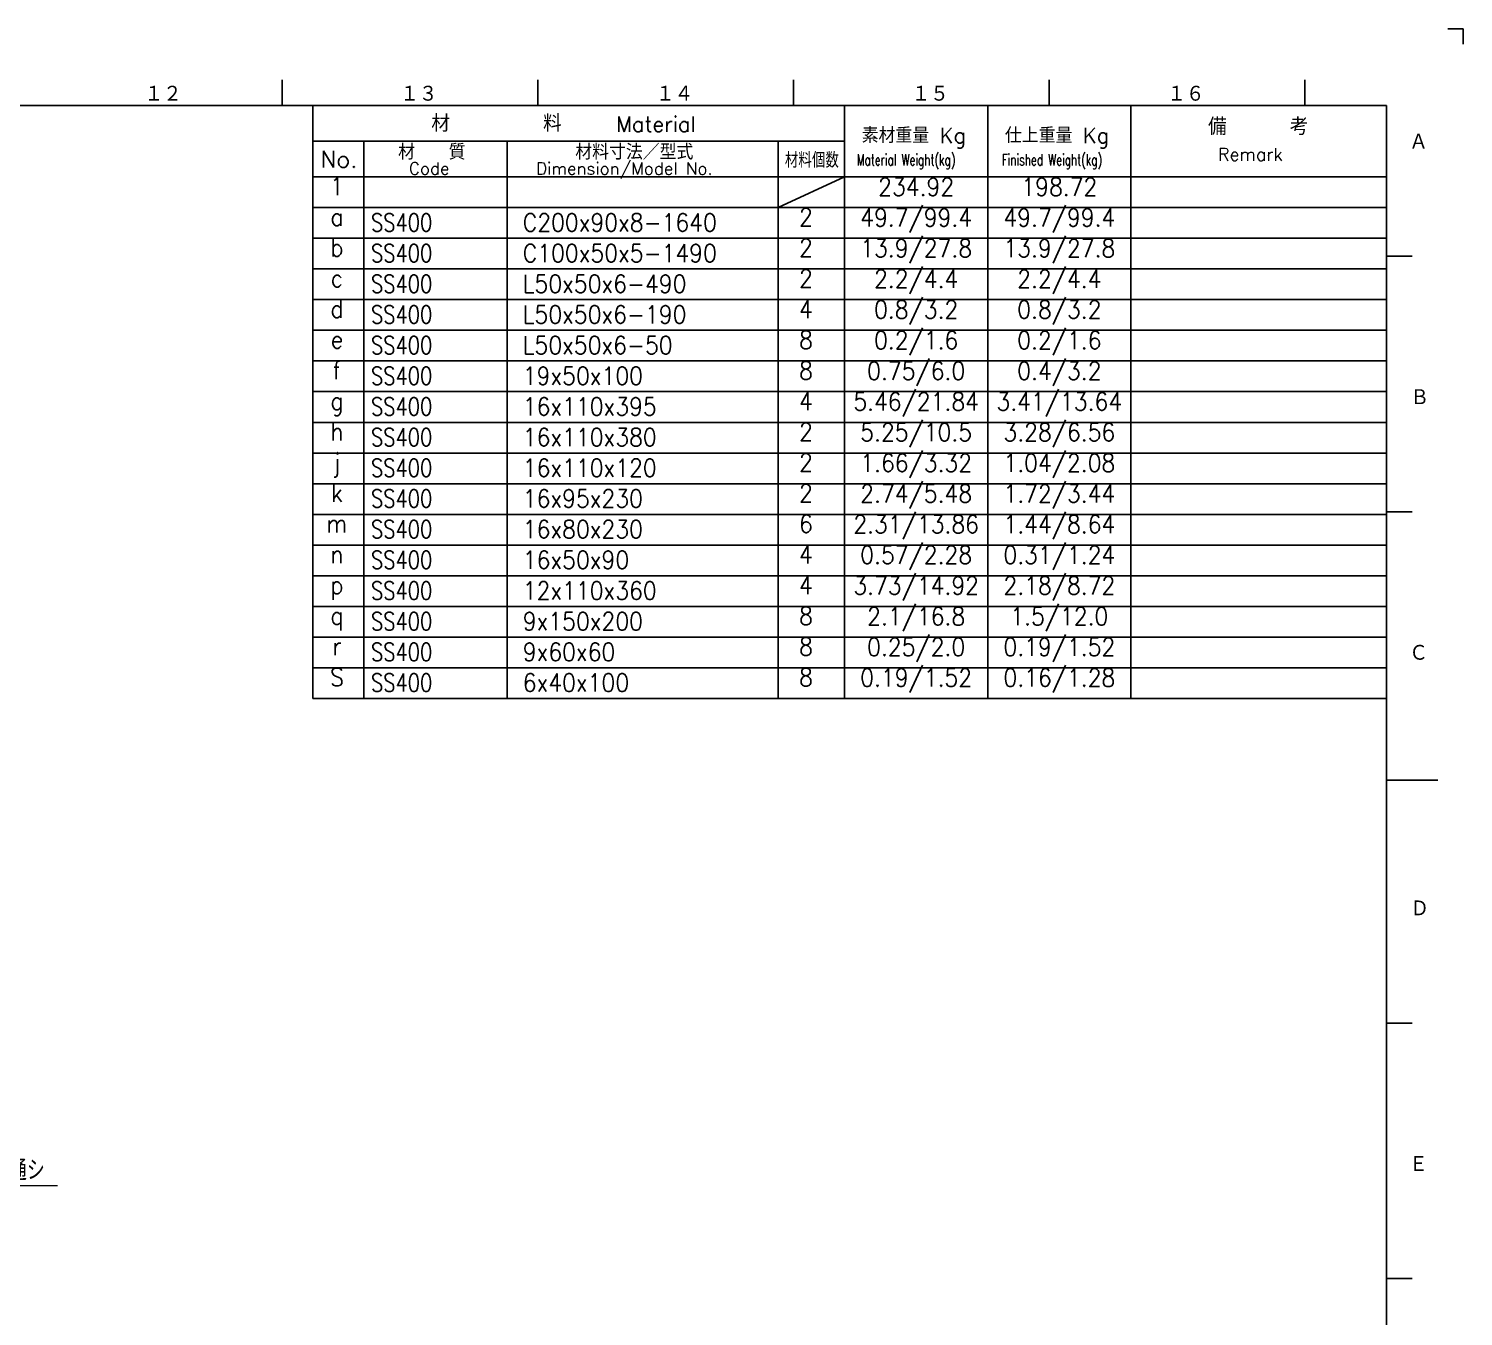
# Model space of a CAD drawing. Header units: millimetres. Extents: x 0 to 5046, y 0 to 3564.
# Drawn here: x 3363 to 5046, y 2053 to 3564 of the extents above; entities that cross this region are included whole.
import ezdxf
from ezdxf.enums import TextEntityAlignment as Align

# ---------------------------------------------------------------- set-up
doc = ezdxf.new("R2010")
doc.units = ezdxf.units.MM
doc.header["$LTSCALE"] = 6
doc.layers.get('0').update_dxf_attribs({"lineweight": 20})
for name, color, linetype, lineweight in [('2', 5, 'Continuous', 40), ('5', 3, 'Continuous', 13), ('6', 7, 'Continuous', 50)]:
    doc.layers.add(name, color=color, linetype=linetype, lineweight=lineweight)
doc.layers.add('RAHM2', color=1, linetype='Continuous')
doc.layers.add('RAHM3', color=52, linetype='Continuous')
doc.styles.add('DIMENSION', font='romans.shx', dxfattribs={"width": 0.8, "bigfont": 'extfont2.shx'})
doc.styles.get("Standard").update_dxf_attribs({"font": 'romans.shx', "width": 0.8, "bigfont": 'extfont2.shx'})

# ---------------------------------------------------------------- blocks, each defined once
blk = doc.blocks.new('1A1ブヒン')
at = {"layer": 'RAHM2', "color": 5, "linetype": 'Continuous'}
for p, q in [((838, 594), (841, 594)), ((841, 594), (841, 591)), ((610, 584), (610, 579)), ((660, 584), (660, 579)), ((710, 584), (710, 579)), ((760, 584), (760, 579)), ((810, 584), (810, 579)), ((826, 579), (25, 579)), ((826, 15), (826, 579)), ((831, 549.5), (826, 549.5)), ((831, 499.5), (826, 499.5)), ((836, 447), (826, 447)), ((831, 399.5), (826, 399.5)), ((831, 349.5), (826, 349.5))]:
    blk.add_line(p, q, dxfattribs=at)
at = {"layer": 'RAHM2', "color": 7, "linetype": 'Continuous'}
for p, q in [((616, 559), (616, 579)), ((720, 579), (720, 559)), ((748, 559), (748, 579)), ((776, 579), (776, 559)), ((616, 572), (720, 572)), ((626, 559), (626, 572)), ((654, 572), (654, 559)), ((707, 572), (707, 559)), ((616, 565), (826, 565)), ((720, 565), (707, 559)), ((616, 559), (826, 559))]:
    blk.add_line(p, q, dxfattribs=at)
at = {"layer": 'RAHM2', "color": 5, "linetype": 'Continuous'}
for s, height, p in [('１２', 3.311, (583.1, 579.6)), ('１３', 3.311, (633.1, 579.6)), ('１４', 3.311, (683.1, 579.6)), ('１５', 3.311, (733.1, 579.6)), ('１６', 3.311, (783.1, 579.6)), ('Ａ', 3.31, (830.43, 570.24)), ('Ｂ', 3.31, (830.65, 520.24)), ('Ｃ', 3.31, (830.43, 470.24)), ('Ｄ', 3.31, (830.65, 420.24)), ('Ｅ', 3.31, (830.43, 370.24))]:
    blk.add_text(s, height=height, dxfattribs=at).set_placement(p)
at = {"layer": 'RAHM2', "color": 7, "linetype": 'Continuous'}
for s, height, p in [('材\u3000\u3000\u3000\u3000\u3000料', 3.311, (639.18, 573.82)), ('Material', 3, (675.34, 573.82)), ('備     考', 3.311, (791.08, 573.21)), ('素材重量 Kg', 3, (723.35, 571.63)), ('仕上重量 Kg', 3, (751.35, 571.63)), ('No.', 3.311, (617.5, 566.82)), ('材\u3000\u3000質', 3, (632.68, 568.39)), ('材料寸法／型式', 3, (667.33, 568.39)), ('Remark', 2.5, (793.03, 568.16)), ('Code', 2.4, (634.82, 565.45)), ('Dimension/Model No.', 2.4, (659.65, 565.45))]:
    blk.add_text(s, height=height, dxfattribs=at).set_placement(p)
for s, height, width, p in [('材料個数', 3, 0.8, (708.32, 566.79)), ('Material Weight(kg)', 2.2, 0.68, (722.37, 567.25)), ('Finished Weight(kg)', 2.2, 0.68, (750.74, 567.25))]:
    blk.add_text(s, height=height, dxfattribs=dict(at, width=width)).set_placement(p)
at = {"layer": 'RAHM2', "color": 5, "linetype": 'Continuous', "width": 0.7}
for tag, p in [('HEADER3', (35, 566.01)), ('HEADER4', (54.75, 566)), ('HEADER15', (74.49, 566)), ('HEADER16', (94.43, 566))]:
    blk.add_attdef(tag, text='', height=6, dxfattribs=at).set_placement(p, align=Align.MIDDLE)
at = {"layer": 'RAHM2', "color": 7, "linetype": 'Continuous'}
blk.add_attdef('HEADER5', text='', height=2.5, dxfattribs=at).set_placement((63.69, 559.1), align=Align.BOTTOM_RIGHT)
for tag, height, width, p in [('HEADER25', 3.2, 0.63, (772.91, 86.65)), ('HEADER23', 3.33, 0.8, (797.4, 86.46)), ('HEADER24', 3.5, 0.8, (818.57, 86.49)), ('HEADER22', 3.2, 0.63, (772.91, 79.65)), ('HEADER20', 3.33, 0.8, (797.4, 79.46)), ('HEADER21', 3.5, 0.8, (818.57, 79.49)), ('HEADER19', 3.2, 0.63, (772.91, 72.65)), ('HEADER17', 3.33, 0.8, (797.4, 72.46)), ('HEADER18', 3.5, 0.8, (818.57, 72.49)), ('HEADER11', 3.2, 0.63, (772.91, 65.65)), ('HEADER9', 3.33, 0.8, (797.4, 65.46)), ('HEADER10', 3.5, 0.8, (818.57, 65.49)), ('HEADER7', 3.31, 0.8, (590.63, 48.21)), ('HEADER1', 5, 0.9, (775.12, 45.15)), ('GEN-TITLE-SCA', 4, 0.85, (677.79, 40.85)), ('HEADER2', 6, 0.9, (774.89, 36.68)), ('HEADER14', 3.31, 0.8, (590.63, 36.29))]:
    blk.add_attdef(tag, text='', height=height, dxfattribs=dict(at, width=width)).set_placement(p, align=Align.MIDDLE)
for tag, p in [('HEADER27', (648.45, 41.09)), ('HEADER26', (663.07, 41.09))]:
    blk.add_attdef(tag, text='', height=4, dxfattribs=at).set_placement(p, align=Align.MIDDLE)
at = {"layer": 'RAHM2', "color": 7, "linetype": 'Continuous', "width": 0.7}
blk.add_attdef('GEN-TITLE-DAT', text='', height=3.5, dxfattribs=at).set_placement((700.02, 39.1), align=Align.CENTER)
at = {"layer": 'RAHM2', "color": 5, "linetype": 'Continuous'}
blk.add_attdef('HEADER6', text='', height=5.8, dxfattribs=at).set_placement((623.09, 17.9), align=Align.BOTTOM_RIGHT)
at = {"layer": 'RAHM2', "color": 5, "linetype": 'Continuous', "style": 'DIMENSION', "width": 1.2}
for tag, p in [('HEADER13', (629.56, 16.75)), ('HEADER12', (663.26, 16.72)), ('GEN-TITLE-DWG', (732.79, 16.74))]:
    blk.add_attdef(tag, text='', height=7.02, dxfattribs=at).set_placement(p, align=Align.BOTTOM_LEFT)
at = {"layer": 'RAHM2', "color": 5, "linetype": 'Continuous', "style": 'DIMENSION'}
blk.add_attdef('HEADER8', text='', height=7.02, dxfattribs=at).set_placement((824.55, 16.71), align=Align.BOTTOM_RIGHT)
blk = doc.blocks.new('STDBUHIN')
at = {"color": 7}
for p, q in [((0, 0), (0, -6)), ((10, 0), (10, -6)), ((38, 0), (38, -6)), ((91, 0), (91, -6)), ((104, 0), (104, -6)), ((132, 0), (132, -6)), ((160, 0), (160, -6)), ((0, -6), (210, -6))]:
    blk.add_line(p, q, dxfattribs=at)
at = {"layer": 'RAHM3', "color": 7, "width": 0.9}
for tag, p in [('1GENST', (4.710911, -4.609434)), ('4GENST', (96.434633, -4.658422)), ('5GENST', (118, -4.729)), ('6GENST', (146, -4.729))]:
    blk.add_attdef(tag, text='', height=3.5, dxfattribs=at).set_placement(p, align=Align.BOTTOM_CENTER)
at = {"layer": 'RAHM3', "color": 7}
for tag, p, width in [('2GENST', (11.373533, -4.658422), 0.8), ('3GENST', (41.070972, -4.658422), 0.8), ('7GENST', (162.759538, -4.671383), 0.9)]:
    blk.add_attdef(tag, p, '', height=3.5, dxfattribs=dict(at, width=width))

msp = doc.modelspace()

# ---------------------------------------------------------------- linework, layer by layer
at = {"layer": '5'}
msp.add_line((3226.368, 2206.395), (3396.329, 2206.395), dxfattribs=at)

# ---------------------------------------------------------------- block references
at = {"layer": '2', "xscale": 6, "yscale": 6, "zscale": 6}
msp.add_blockref('1A1ブヒン', (0, 0), dxfattribs=at)
at = {"layer": 'RAHM2', "xscale": 6, "yscale": 6, "zscale": 6}
msp.add_blockref('STDBUHIN', (3696, 3390), dxfattribs=at).add_auto_attribs({'1GENST': '1', '5GENST': '234.92', '6GENST': '198.72'})
at = {"layer": 'RAHM2'}
ref = msp.add_blockref('STDBUHIN', (3696, 3354), dxfattribs=dict(at, xscale=6, yscale=6, zscale=6))
ref.add_attrib('1GENST', 'a', dxfattribs={"layer": 'RAHM3', "color": 7, "height": 21, "width": 0.9}).set_placement((3724.266, 3326.343), align=Align.BOTTOM_CENTER)
ref.add_attrib('2GENST', 'SS400', (3764.241, 3326.049), dxfattribs={"layer": 'RAHM3', "color": 7, "height": 21, "width": 0.8})
ref.add_attrib('3GENST', 'C200x90x8-1640', (3942.426, 3326.049), dxfattribs={"layer": 'RAHM3', "color": 7, "height": 21, "width": 0.9})
ref.add_attrib('4GENST', '2', dxfattribs={"layer": 'RAHM3', "color": 7, "height": 21, "width": 0.9}).set_placement((4274.608, 3326.049), align=Align.BOTTOM_CENTER)
ref.add_attrib('5GENST', '49.7/99.4', dxfattribs={"layer": 'RAHM3', "color": 7, "height": 21, "width": 0.9}).set_placement((4404, 3325.626), align=Align.BOTTOM_CENTER)
ref.add_attrib('6GENST', '49.7/99.4', dxfattribs={"layer": 'RAHM3', "color": 7, "height": 21, "width": 0.9}).set_placement((4572, 3325.626), align=Align.BOTTOM_CENTER)
ref = msp.add_blockref('STDBUHIN', (3696, 3317.998), dxfattribs=dict(at, xscale=6, yscale=6, zscale=6))
ref.add_attrib('1GENST', 'b', dxfattribs={"layer": 'RAHM3', "color": 7, "height": 21, "width": 0.9}).set_placement((3724.266, 3290.341), align=Align.BOTTOM_CENTER)
ref.add_attrib('2GENST', 'SS400', (3764.241, 3290.047), dxfattribs={"layer": 'RAHM3', "color": 7, "height": 21, "width": 0.8})
ref.add_attrib('3GENST', 'C100x50x5-1490', (3942.426, 3290.047), dxfattribs={"layer": 'RAHM3', "color": 7, "height": 21, "width": 0.9})
ref.add_attrib('4GENST', '2', dxfattribs={"layer": 'RAHM3', "color": 7, "height": 21, "width": 0.9}).set_placement((4274.608, 3290.047), align=Align.BOTTOM_CENTER)
ref.add_attrib('5GENST', '13.9/27.8', dxfattribs={"layer": 'RAHM3', "color": 7, "height": 21, "width": 0.9}).set_placement((4404, 3289.624), align=Align.BOTTOM_CENTER)
ref.add_attrib('6GENST', '13.9/27.8', dxfattribs={"layer": 'RAHM3', "color": 7, "height": 21, "width": 0.9}).set_placement((4572, 3289.624), align=Align.BOTTOM_CENTER)
ref = msp.add_blockref('STDBUHIN', (3696, 3281.998), dxfattribs=dict(at, xscale=6, yscale=6, zscale=6))
ref.add_attrib('1GENST', 'c', dxfattribs={"layer": 'RAHM3', "color": 7, "height": 21, "width": 0.9}).set_placement((3724.266, 3254.341), align=Align.BOTTOM_CENTER)
ref.add_attrib('2GENST', 'SS400', (3764.241, 3254.047), dxfattribs={"layer": 'RAHM3', "color": 7, "height": 21, "width": 0.8})
ref.add_attrib('3GENST', 'L50x50x6-490', (3942.426, 3254.047), dxfattribs={"layer": 'RAHM3', "color": 7, "height": 21, "width": 0.9})
ref.add_attrib('4GENST', '2', dxfattribs={"layer": 'RAHM3', "color": 7, "height": 21, "width": 0.9}).set_placement((4274.608, 3254.047), align=Align.BOTTOM_CENTER)
ref.add_attrib('5GENST', '2.2/4.4', dxfattribs={"layer": 'RAHM3', "color": 7, "height": 21, "width": 0.9}).set_placement((4404, 3253.624), align=Align.BOTTOM_CENTER)
ref.add_attrib('6GENST', '2.2/4.4', dxfattribs={"layer": 'RAHM3', "color": 7, "height": 21, "width": 0.9}).set_placement((4572, 3253.624), align=Align.BOTTOM_CENTER)
ref = msp.add_blockref('STDBUHIN', (3696, 3245.998), dxfattribs=dict(at, xscale=6, yscale=6, zscale=6))
ref.add_attrib('1GENST', 'd', dxfattribs={"layer": 'RAHM3', "color": 7, "height": 21, "width": 0.9}).set_placement((3724.266, 3218.341), align=Align.BOTTOM_CENTER)
ref.add_attrib('2GENST', 'SS400', (3764.241, 3218.047), dxfattribs={"layer": 'RAHM3', "color": 7, "height": 21, "width": 0.8})
ref.add_attrib('3GENST', 'L50x50x6-190', (3942.426, 3218.047), dxfattribs={"layer": 'RAHM3', "color": 7, "height": 21, "width": 0.9})
ref.add_attrib('4GENST', '4', dxfattribs={"layer": 'RAHM3', "color": 7, "height": 21, "width": 0.9}).set_placement((4274.608, 3218.047), align=Align.BOTTOM_CENTER)
ref.add_attrib('5GENST', '0.8/3.2', dxfattribs={"layer": 'RAHM3', "color": 7, "height": 21, "width": 0.9}).set_placement((4404, 3217.624), align=Align.BOTTOM_CENTER)
ref.add_attrib('6GENST', '0.8/3.2', dxfattribs={"layer": 'RAHM3', "color": 7, "height": 21, "width": 0.9}).set_placement((4572, 3217.624), align=Align.BOTTOM_CENTER)
ref = msp.add_blockref('STDBUHIN', (3696, 3209.998), dxfattribs=dict(at, xscale=6, yscale=6, zscale=6))
ref.add_attrib('1GENST', 'e', dxfattribs={"layer": 'RAHM3', "color": 7, "height": 21, "width": 0.9}).set_placement((3724.266, 3182.341), align=Align.BOTTOM_CENTER)
ref.add_attrib('2GENST', 'SS400', (3764.241, 3182.047), dxfattribs={"layer": 'RAHM3', "color": 7, "height": 21, "width": 0.8})
ref.add_attrib('3GENST', 'L50x50x6-50', (3942.426, 3182.047), dxfattribs={"layer": 'RAHM3', "color": 7, "height": 21, "width": 0.9})
ref.add_attrib('4GENST', '8', dxfattribs={"layer": 'RAHM3', "color": 7, "height": 21, "width": 0.9}).set_placement((4274.608, 3182.047), align=Align.BOTTOM_CENTER)
ref.add_attrib('5GENST', '0.2/1.6', dxfattribs={"layer": 'RAHM3', "color": 7, "height": 21, "width": 0.9}).set_placement((4404, 3181.624), align=Align.BOTTOM_CENTER)
ref.add_attrib('6GENST', '0.2/1.6', dxfattribs={"layer": 'RAHM3', "color": 7, "height": 21, "width": 0.9}).set_placement((4572, 3181.624), align=Align.BOTTOM_CENTER)
ref = msp.add_blockref('STDBUHIN', (3696, 3173.998), dxfattribs=dict(at, xscale=6, yscale=6, zscale=6))
ref.add_attrib('1GENST', 'f', dxfattribs={"layer": 'RAHM3', "color": 7, "height": 21, "width": 0.9}).set_placement((3724.266, 3146.341), align=Align.BOTTOM_CENTER)
ref.add_attrib('2GENST', 'SS400', (3764.241, 3146.047), dxfattribs={"layer": 'RAHM3', "color": 7, "height": 21, "width": 0.8})
ref.add_attrib('3GENST', '19x50x100', (3942.426, 3146.047), dxfattribs={"layer": 'RAHM3', "color": 7, "height": 21, "width": 0.9})
ref.add_attrib('4GENST', '8', dxfattribs={"layer": 'RAHM3', "color": 7, "height": 21, "width": 0.9}).set_placement((4274.608, 3146.047), align=Align.BOTTOM_CENTER)
ref.add_attrib('5GENST', '0.75/6.0', dxfattribs={"layer": 'RAHM3', "color": 7, "height": 21, "width": 0.9}).set_placement((4404, 3145.624), align=Align.BOTTOM_CENTER)
ref.add_attrib('6GENST', '0.4/3.2', dxfattribs={"layer": 'RAHM3', "color": 7, "height": 21, "width": 0.9}).set_placement((4572, 3145.624), align=Align.BOTTOM_CENTER)
ref = msp.add_blockref('STDBUHIN', (3696, 3137.998), dxfattribs=dict(at, xscale=6, yscale=6, zscale=6))
ref.add_attrib('1GENST', 'g', dxfattribs={"layer": 'RAHM3', "color": 7, "height": 21, "width": 0.9}).set_placement((3724.266, 3110.341), align=Align.BOTTOM_CENTER)
ref.add_attrib('2GENST', 'SS400', (3764.241, 3110.047), dxfattribs={"layer": 'RAHM3', "color": 7, "height": 21, "width": 0.8})
ref.add_attrib('3GENST', '16x110x395', (3942.426, 3110.047), dxfattribs={"layer": 'RAHM3', "color": 7, "height": 21, "width": 0.9})
ref.add_attrib('4GENST', '4', dxfattribs={"layer": 'RAHM3', "color": 7, "height": 21, "width": 0.9}).set_placement((4274.608, 3110.047), align=Align.BOTTOM_CENTER)
ref.add_attrib('5GENST', '5.46/21.84', dxfattribs={"layer": 'RAHM3', "color": 7, "height": 21, "width": 0.9}).set_placement((4404, 3109.624), align=Align.BOTTOM_CENTER)
ref.add_attrib('6GENST', '3.41/13.64', dxfattribs={"layer": 'RAHM3', "color": 7, "height": 21, "width": 0.9}).set_placement((4572, 3109.624), align=Align.BOTTOM_CENTER)
ref = msp.add_blockref('STDBUHIN', (3696, 3101.998), dxfattribs=dict(at, xscale=6, yscale=6, zscale=6))
ref.add_attrib('1GENST', 'h', dxfattribs={"layer": 'RAHM3', "color": 7, "height": 21, "width": 0.9}).set_placement((3724.266, 3074.341), align=Align.BOTTOM_CENTER)
ref.add_attrib('2GENST', 'SS400', (3764.241, 3074.047), dxfattribs={"layer": 'RAHM3', "color": 7, "height": 21, "width": 0.8})
ref.add_attrib('3GENST', '16x110x380', (3942.426, 3074.047), dxfattribs={"layer": 'RAHM3', "color": 7, "height": 21, "width": 0.9})
ref.add_attrib('4GENST', '2', dxfattribs={"layer": 'RAHM3', "color": 7, "height": 21, "width": 0.9}).set_placement((4274.608, 3074.047), align=Align.BOTTOM_CENTER)
ref.add_attrib('5GENST', '5.25/10.5', dxfattribs={"layer": 'RAHM3', "color": 7, "height": 21, "width": 0.9}).set_placement((4404, 3073.624), align=Align.BOTTOM_CENTER)
ref.add_attrib('6GENST', '3.28/6.56', dxfattribs={"layer": 'RAHM3', "color": 7, "height": 21, "width": 0.9}).set_placement((4572, 3073.624), align=Align.BOTTOM_CENTER)
ref = msp.add_blockref('STDBUHIN', (3696, 3065.998), dxfattribs=dict(at, xscale=6, yscale=6, zscale=6))
ref.add_attrib('1GENST', 'j', dxfattribs={"layer": 'RAHM3', "color": 7, "height": 21, "width": 0.9}).set_placement((3724.266, 3038.341), align=Align.BOTTOM_CENTER)
ref.add_attrib('2GENST', 'SS400', (3764.241, 3038.047), dxfattribs={"layer": 'RAHM3', "color": 7, "height": 21, "width": 0.8})
ref.add_attrib('3GENST', '16x110x120', (3942.426, 3038.047), dxfattribs={"layer": 'RAHM3', "color": 7, "height": 21, "width": 0.9})
ref.add_attrib('4GENST', '2', dxfattribs={"layer": 'RAHM3', "color": 7, "height": 21, "width": 0.9}).set_placement((4274.608, 3038.047), align=Align.BOTTOM_CENTER)
ref.add_attrib('5GENST', '1.66/3.32', dxfattribs={"layer": 'RAHM3', "color": 7, "height": 21, "width": 0.9}).set_placement((4404, 3037.624), align=Align.BOTTOM_CENTER)
ref.add_attrib('6GENST', '1.04/2.08', dxfattribs={"layer": 'RAHM3', "color": 7, "height": 21, "width": 0.9}).set_placement((4572, 3037.624), align=Align.BOTTOM_CENTER)
ref = msp.add_blockref('STDBUHIN', (3696, 3029.998), dxfattribs=dict(at, xscale=6, yscale=6, zscale=6))
ref.add_attrib('1GENST', 'k', dxfattribs={"layer": 'RAHM3', "color": 7, "height": 21, "width": 0.9}).set_placement((3724.266, 3002.341), align=Align.BOTTOM_CENTER)
ref.add_attrib('2GENST', 'SS400', (3764.241, 3002.047), dxfattribs={"layer": 'RAHM3', "color": 7, "height": 21, "width": 0.8})
ref.add_attrib('3GENST', '16x95x230', (3942.426, 3002.047), dxfattribs={"layer": 'RAHM3', "color": 7, "height": 21, "width": 0.9})
ref.add_attrib('4GENST', '2', dxfattribs={"layer": 'RAHM3', "color": 7, "height": 21, "width": 0.9}).set_placement((4274.608, 3002.047), align=Align.BOTTOM_CENTER)
ref.add_attrib('5GENST', '2.74/5.48', dxfattribs={"layer": 'RAHM3', "color": 7, "height": 21, "width": 0.9}).set_placement((4404, 3001.624), align=Align.BOTTOM_CENTER)
ref.add_attrib('6GENST', '1.72/3.44', dxfattribs={"layer": 'RAHM3', "color": 7, "height": 21, "width": 0.9}).set_placement((4572, 3001.624), align=Align.BOTTOM_CENTER)
ref = msp.add_blockref('STDBUHIN', (3696, 2993.998), dxfattribs=dict(at, xscale=6, yscale=6, zscale=6))
ref.add_attrib('1GENST', 'm', dxfattribs={"layer": 'RAHM3', "color": 7, "height": 21, "width": 0.9}).set_placement((3724.266, 2966.341), align=Align.BOTTOM_CENTER)
ref.add_attrib('2GENST', 'SS400', (3764.241, 2966.047), dxfattribs={"layer": 'RAHM3', "color": 7, "height": 21, "width": 0.8})
ref.add_attrib('3GENST', '16x80x230', (3942.426, 2966.047), dxfattribs={"layer": 'RAHM3', "color": 7, "height": 21, "width": 0.9})
ref.add_attrib('4GENST', '6', dxfattribs={"layer": 'RAHM3', "color": 7, "height": 21, "width": 0.9}).set_placement((4274.608, 2966.047), align=Align.BOTTOM_CENTER)
ref.add_attrib('5GENST', '2.31/13.86', dxfattribs={"layer": 'RAHM3', "color": 7, "height": 21, "width": 0.9}).set_placement((4404, 2965.624), align=Align.BOTTOM_CENTER)
ref.add_attrib('6GENST', '1.44/8.64', dxfattribs={"layer": 'RAHM3', "color": 7, "height": 21, "width": 0.9}).set_placement((4572, 2965.624), align=Align.BOTTOM_CENTER)
ref = msp.add_blockref('STDBUHIN', (3696, 2957.998), dxfattribs=dict(at, xscale=6, yscale=6, zscale=6))
ref.add_attrib('1GENST', 'n', dxfattribs={"layer": 'RAHM3', "color": 7, "height": 21, "width": 0.9}).set_placement((3724.266, 2930.341), align=Align.BOTTOM_CENTER)
ref.add_attrib('2GENST', 'SS400', (3764.241, 2930.047), dxfattribs={"layer": 'RAHM3', "color": 7, "height": 21, "width": 0.8})
ref.add_attrib('3GENST', '16x50x90', (3942.426, 2930.047), dxfattribs={"layer": 'RAHM3', "color": 7, "height": 21, "width": 0.9})
ref.add_attrib('4GENST', '4', dxfattribs={"layer": 'RAHM3', "color": 7, "height": 21, "width": 0.9}).set_placement((4274.608, 2930.047), align=Align.BOTTOM_CENTER)
ref.add_attrib('5GENST', '0.57/2.28', dxfattribs={"layer": 'RAHM3', "color": 7, "height": 21, "width": 0.9}).set_placement((4404, 2929.624), align=Align.BOTTOM_CENTER)
ref.add_attrib('6GENST', '0.31/1.24', dxfattribs={"layer": 'RAHM3', "color": 7, "height": 21, "width": 0.9}).set_placement((4572, 2929.624), align=Align.BOTTOM_CENTER)
ref = msp.add_blockref('STDBUHIN', (3696, 2921.998), dxfattribs=dict(at, xscale=6, yscale=6, zscale=6))
ref.add_attrib('1GENST', 'p', dxfattribs={"layer": 'RAHM3', "color": 7, "height": 21, "width": 0.9}).set_placement((3724.266, 2894.341), align=Align.BOTTOM_CENTER)
ref.add_attrib('2GENST', 'SS400', (3764.241, 2894.047), dxfattribs={"layer": 'RAHM3', "color": 7, "height": 21, "width": 0.8})
ref.add_attrib('3GENST', '12x110x360', (3942.426, 2894.047), dxfattribs={"layer": 'RAHM3', "color": 7, "height": 21, "width": 0.9})
ref.add_attrib('4GENST', '4', dxfattribs={"layer": 'RAHM3', "color": 7, "height": 21, "width": 0.9}).set_placement((4274.608, 2894.047), align=Align.BOTTOM_CENTER)
ref.add_attrib('5GENST', '3.73/14.92', dxfattribs={"layer": 'RAHM3', "color": 7, "height": 21, "width": 0.9}).set_placement((4404, 2893.624), align=Align.BOTTOM_CENTER)
ref.add_attrib('6GENST', '2.18/8.72', dxfattribs={"layer": 'RAHM3', "color": 7, "height": 21, "width": 0.9}).set_placement((4572, 2893.624), align=Align.BOTTOM_CENTER)
ref = msp.add_blockref('STDBUHIN', (3696, 2885.998), dxfattribs=dict(at, xscale=6, yscale=6, zscale=6))
ref.add_attrib('1GENST', 'q', dxfattribs={"layer": 'RAHM3', "color": 7, "height": 21, "width": 0.9}).set_placement((3724.266, 2858.341), align=Align.BOTTOM_CENTER)
ref.add_attrib('2GENST', 'SS400', (3764.241, 2858.047), dxfattribs={"layer": 'RAHM3', "color": 7, "height": 21, "width": 0.8})
ref.add_attrib('3GENST', '9x150x200', (3942.426, 2858.047), dxfattribs={"layer": 'RAHM3', "color": 7, "height": 21, "width": 0.9})
ref.add_attrib('4GENST', '8', dxfattribs={"layer": 'RAHM3', "color": 7, "height": 21, "width": 0.9}).set_placement((4274.608, 2858.047), align=Align.BOTTOM_CENTER)
ref.add_attrib('5GENST', '2.1/16.8', dxfattribs={"layer": 'RAHM3', "color": 7, "height": 21, "width": 0.9}).set_placement((4404, 2857.624), align=Align.BOTTOM_CENTER)
ref.add_attrib('6GENST', '1.5/12.0', dxfattribs={"layer": 'RAHM3', "color": 7, "height": 21, "width": 0.9}).set_placement((4572, 2857.624), align=Align.BOTTOM_CENTER)
ref = msp.add_blockref('STDBUHIN', (3696, 2849.998), dxfattribs=dict(at, xscale=6, yscale=6, zscale=6))
ref.add_attrib('1GENST', 'r', dxfattribs={"layer": 'RAHM3', "color": 7, "height": 21, "width": 0.9}).set_placement((3724.266, 2822.341), align=Align.BOTTOM_CENTER)
ref.add_attrib('2GENST', 'SS400', (3764.241, 2822.047), dxfattribs={"layer": 'RAHM3', "color": 7, "height": 21, "width": 0.8})
ref.add_attrib('3GENST', '9x60x60', (3942.426, 2822.047), dxfattribs={"layer": 'RAHM3', "color": 7, "height": 21, "width": 0.9})
ref.add_attrib('4GENST', '8', dxfattribs={"layer": 'RAHM3', "color": 7, "height": 21, "width": 0.9}).set_placement((4274.608, 2822.047), align=Align.BOTTOM_CENTER)
ref.add_attrib('5GENST', '0.25/2.0', dxfattribs={"layer": 'RAHM3', "color": 7, "height": 21, "width": 0.9}).set_placement((4404, 2821.624), align=Align.BOTTOM_CENTER)
ref.add_attrib('6GENST', '0.19/1.52', dxfattribs={"layer": 'RAHM3', "color": 7, "height": 21, "width": 0.9}).set_placement((4572, 2821.624), align=Align.BOTTOM_CENTER)
ref = msp.add_blockref('STDBUHIN', (3696, 2813.998), dxfattribs=dict(at, xscale=6, yscale=6, zscale=6))
ref.add_attrib('1GENST', 'S', dxfattribs={"layer": 'RAHM3', "color": 7, "height": 21, "width": 0.9}).set_placement((3724.266, 2786.341), align=Align.BOTTOM_CENTER)
ref.add_attrib('2GENST', 'SS400', (3764.241, 2786.047), dxfattribs={"layer": 'RAHM3', "color": 7, "height": 21, "width": 0.8})
ref.add_attrib('3GENST', '6x40x100', (3942.426, 2786.047), dxfattribs={"layer": 'RAHM3', "color": 7, "height": 21, "width": 0.9})
ref.add_attrib('4GENST', '8', dxfattribs={"layer": 'RAHM3', "color": 7, "height": 21, "width": 0.9}).set_placement((4274.608, 2786.047), align=Align.BOTTOM_CENTER)
ref.add_attrib('5GENST', '0.19/1.52', dxfattribs={"layer": 'RAHM3', "color": 7, "height": 21, "width": 0.9}).set_placement((4404, 2785.624), align=Align.BOTTOM_CENTER)
ref.add_attrib('6GENST', '0.16/1.28', dxfattribs={"layer": 'RAHM3', "color": 7, "height": 21, "width": 0.9}).set_placement((4572, 2785.624), align=Align.BOTTOM_CENTER)

# ---------------------------------------------------------------- texts
at = {"layer": '6', "width": 0.8}
msp.add_text('12-M16通シ', height=24, dxfattribs=at).set_placement((3232.368, 2212.395))

doc.saveas('drawing.dxf')
